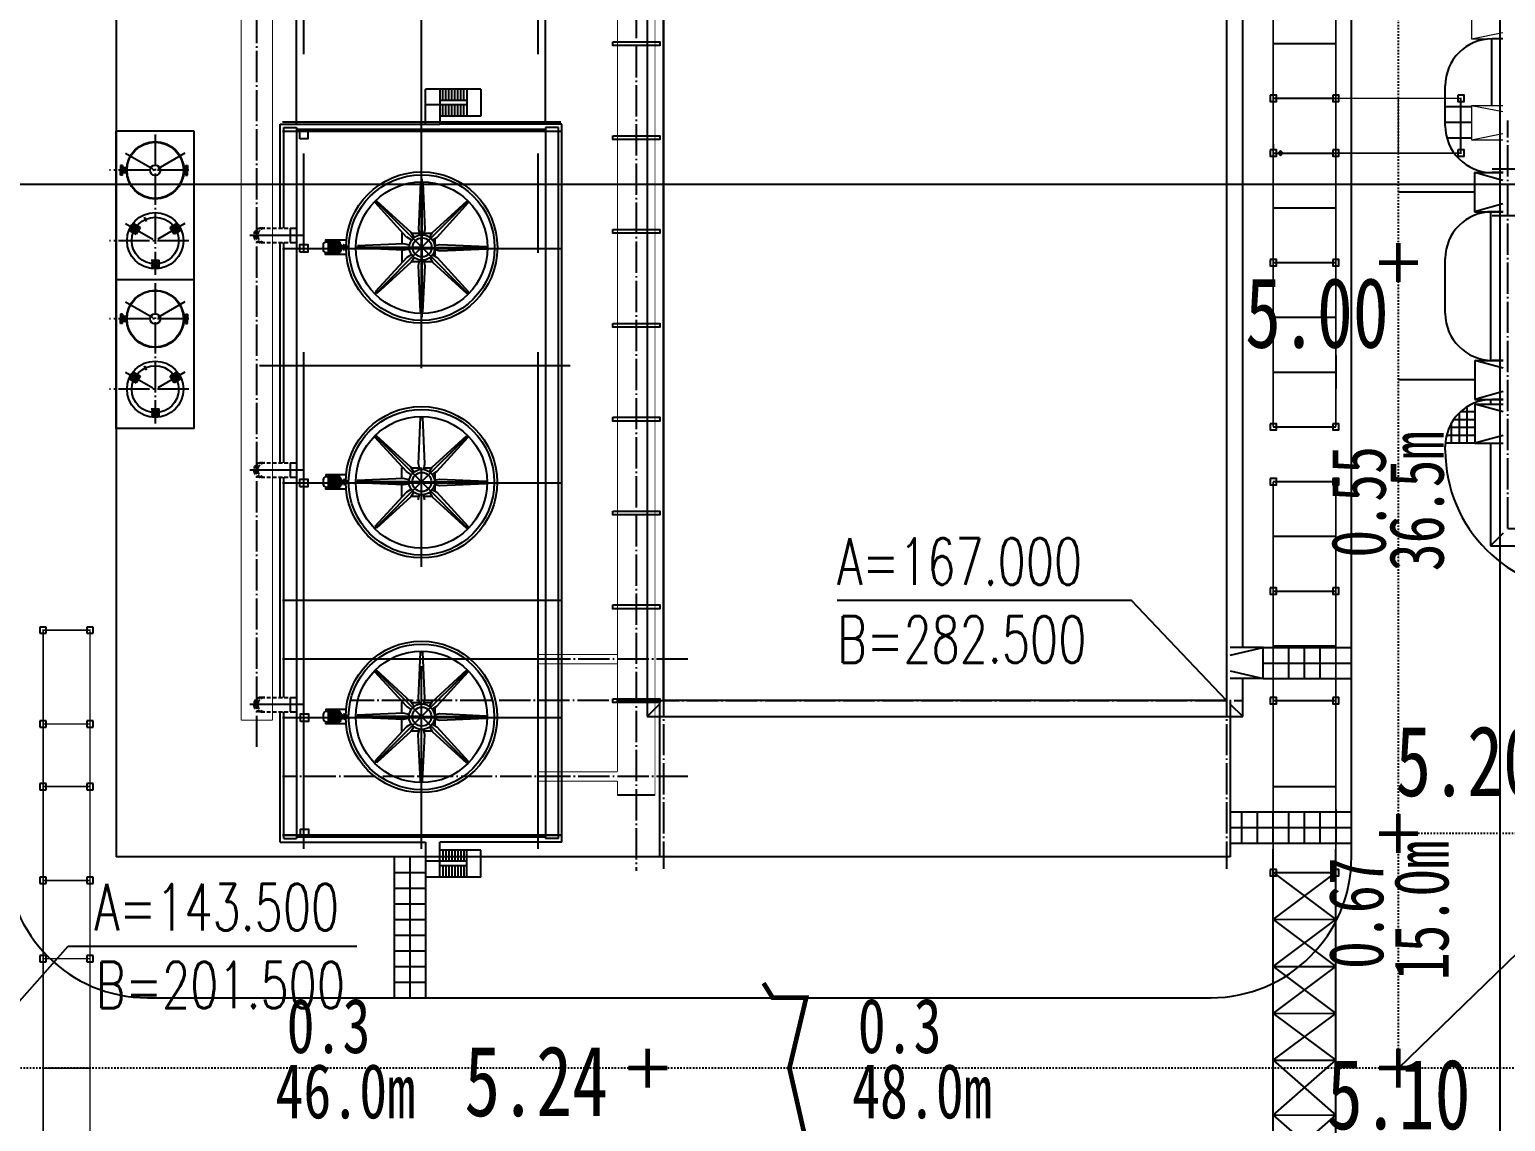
# Model space of a CAD drawing. Header units: metres. Extents: x -170 to 1091, y -90 to 504.
# Drawn here: x 206 to 300.4, y 140.1 to 209.9 of the extents above; entities that cross this region are included whole.
import ezdxf

# ---------------------------------------------------------------- set-up
doc = ezdxf.new("R2010")
doc.units = ezdxf.units.M
for name, pattern in [('ACAD_ISO12W100', [22.4, 12, -3, 0.7, -3, 0.7, -3]), ('CENTER', [50.8, 31.75, -6.35, 6.35, -6.35]), ('CENTER2', [28.575, 19.05, -3.175, 3.175, -3.175]), ('DASHED2', [0.375, 0.25, -0.125]), ('DOTE', [2.42, 2, -0.2, 0.02, -0.2])]:
    doc.linetypes.add(name, pattern=pattern)
for name, color, linetype in [('1', 7, 'CONTINUOUS'), ('12', 3, 'CONTINUOUS'), ('3中心线层', 1, 'CENTER'), ('CENTER', 2, 'CENTER'), ('DIM', 3, 'CONTINUOUS'), ('DIM_COOR', 3, 'CONTINUOUS'), ('DIM_SYMB', 3, 'CONTINUOUS'), ('DOTE', 1, 'DOTE'), ('GROUND', 2, 'CONTINUOUS'), ('GT', 30, 'CONTINUOUS'), ('PUB_TEXT', 7, 'CONTINUOUS'), ('road', 2, 'CONTINUOUS'), ('S_STAIR', 2, 'CONTINUOUS'), ('STAIR', 2, 'CONTINUOUS'), ('TKX', 3, 'CONTINUOUS'), ('定位中心线', 3, 'CENTER2'), ('循环水管', 3, 'CONTINUOUS'), ('方格网', 6, 'CONTINUOUS'), ('管架', 30, 'CONTINUOUS')]:
    doc.layers.add(name, color=color, linetype=linetype)
doc.layers.add('双点划线', color=3, linetype='ACAD_ISO12W100', lineweight=18)
doc.styles.add('_TCH_DIM', font='SIMPLEX', dxfattribs={"bigfont": 'GBCBIG'})

# ---------------------------------------------------------------- blocks, each defined once
blk = doc.blocks.new('_dimx')
blk.add_line((-150, 0), (150, 0))
at = {"const_width": 50}
blk.add_lwpolyline([(-70, -70), (70, 70)], dxfattribs=at)
blk = doc.blocks.new('A$C10801FB6')
blk.add_line((2.846, 23.944), (2.846, 28.194))
at = {"layer": '双点划线'}
for p, q in [((1.546, 30.894), (1.546, 28.194)), ((1.546, 28.194), (3.546, 28.594)), ((1.546, 28.194), (3.546, 28.194))]:
    blk.add_line(p, q, dxfattribs=at)
at = {"layer": '双点划线', "linetype": 'Continuous'}
for p, q in [((1.546, 23.944), (1.546, 21.744)), ((1.546, 23.944), (3.546, 23.944)), ((1.546, 23.944), (3.546, 23.544)), ((1.546, 21.744), (3.546, 22.144)), ((1.546, 21.744), (3.546, 21.744))]:
    blk.add_line(p, q, dxfattribs=at)
blk = doc.blocks.new('A$C468C5169')
for p, q in [((42.116, 5.65), (40.951, 5.65)), ((41.076, 5.35), (40.951, 5.35)), ((42.116, 5.35), (41.976, 5.35)), ((42.116, 5.35), (42.116, 5.65))]:
    blk.add_line(p, q)
at = {"layer": 'DOTE'}
for p, q in [((2.126, 2.1), (2.126, 28.174)), ((1.126, 25.1), (41.626, 25.1)), ((1.126, 22.1), (40.626, 22.1)), ((40.626, 2.1), (40.626, 22.1)), ((2.126, 2.1), (40.626, 2.1))]:
    blk.add_line(p, q, dxfattribs=at)
at = {"layer": 'GROUND'}
for p, q in [((41.726, 24), (40.926, 24.8)), ((41.726, 12.85), (41.726, 24)), ((41.726, 24), (44.205, 24)), ((1.026, 22.35), (1.026, 12.85)), ((1.026, 10.35), (1.026, 10.05)), ((41.726, 5.65), (41.726, 10.35)), ((1.026, 7.55), (1.026, 1)), ((41.726, 1), (41.726, 4.716)), ((1.826, 1.8), (1.026, 1)), ((1.026, 1), (22.126, 1)), ((26.126, 1), (33.126, 1)), ((37.126, 1), (41.726, 1)), ((40.926, 1.8), (41.726, 1))]:
    blk.add_line(p, q, dxfattribs=at)
at = {"layer": 'STAIR'}
for p, q in [((0.001, 24.85), (0.001, 22.35)), ((0.001, 24.85), (1.801, 24.85)), ((1.801, 24.35), (0.001, 24.85)), ((1.801, 22.85), (0.001, 22.35)), ((0.001, 22.35), (1.801, 22.35)), ((0.026, 12.85), (0.026, 10.35)), ((0.026, 12.85), (1.826, 12.85)), ((1.826, 12.35), (0.026, 12.85)), ((42.726, 12.85), (40.926, 12.85)), ((40.926, 12.35), (42.726, 12.85)), ((42.726, 10.35), (42.726, 12.85)), ((1.826, 10.85), (0.026, 10.35)), ((40.926, 10.85), (42.726, 10.35)), ((0.026, 10.35), (1.826, 10.35)), ((0.026, 10.05), (0.026, 7.55)), ((0.026, 10.05), (1.826, 10.05)), ((1.826, 9.55), (0.026, 10.05)), ((42.726, 10.35), (40.926, 10.35)), ((1.826, 8.05), (0.026, 7.55)), ((0.026, 7.55), (1.826, 7.55)), ((41.076, 5.5), (41.076, 4.34)), ((41.976, 5.5), (41.076, 5.5)), ((41.976, 5.3), (41.076, 5.3)), ((41.976, 5.1), (41.076, 5.1)), ((41.976, 4.9), (41.076, 4.9)), ((41.604, 4.645), (41.976, 4.86)), ((41.976, 5.5), (41.976, 4.86)), ((41.699, 4.7), (41.076, 4.7)), ((41.076, 4.34), (41.465, 4.565)), ((41.353, 4.5), (41.076, 4.5)), ((41.465, 4.565), (41.43, 4.696)), ((41.43, 4.696), (41.636, 4.523)), ((41.636, 4.523), (41.604, 4.645)), ((22.126, 0), (22.126, 1.8)), ((22.626, 1.8), (22.126, 0)), ((25.626, 1.8), (26.126, 0)), ((26.126, 0), (26.126, 1.8)), ((33.126, 0), (33.126, 1.8)), ((33.626, 1.8), (33.126, 0)), ((36.626, 1.8), (37.126, 0)), ((37.126, 0), (37.126, 1.8)), ((22.126, 0), (26.126, 0)), ((33.126, 0), (37.126, 0))]:
    blk.add_line(p, q, dxfattribs=at)
blk = doc.blocks.new('A$C749D1FA9')
at = {"layer": '1'}
for p, q in [((-241741.553, 409281.689), (-241741.853, 409281.689)), ((-241741.853, 409281.689), (-241741.853, 409280.489)), ((-241741.553, 409281.539), (-241741.553, 409281.689)), ((-241741.273, 409281.539), (-241740.473, 409280.639)), ((-241782.848, 409272.987), (-241782.848, 409273.287)), ((-241782.848, 409273.287), (-241781.648, 409273.287)), ((-241782.698, 409272.987), (-241782.848, 409272.987)), ((-241782.698, 409273.139), (-241781.798, 409273.139)), ((-241782.698, 409272.689), (-241781.798, 409271.889)), ((-241781.648, 409272.987), (-241781.798, 409272.987)), ((-241781.648, 409273.287), (-241781.648, 409272.987))]:
    blk.add_line(p, q, dxfattribs=at)
at = {"layer": 'DOTE'}
for p, q in [((-241780.423, 409243.239), (-241780.423, 409281.239)), ((-241626.423, 409243.239), (-241626.423, 409281.239)), ((-241781.423, 409280.239), (-241625.423, 409280.239)), ((-241781.423, 409244.239), (-241625.423, 409244.239))]:
    blk.add_line(p, q, dxfattribs=at)
at = {"layer": 'GROUND'}
for p, q in [((-241756.323, 409281.289), (-241781.448, 409281.289)), ((-241781.448, 409281.289), (-241781.448, 409259.139)), ((-241780.648, 409280.489), (-241781.448, 409281.289)), ((-241701.123, 409281.289), (-241753.523, 409281.289)), ((-241629.823, 409281.289), (-241697.723, 409281.289)), ((-241625.398, 409281.289), (-241627.823, 409281.289)), ((-241626.198, 409280.489), (-241625.398, 409281.289)), ((-241625.398, 409243.189), (-241625.398, 409281.289)), ((-241781.448, 409256.339), (-241781.448, 409243.189)), ((-241780.648, 409243.989), (-241781.448, 409243.189)), ((-241781.448, 409243.189), (-241625.398, 409243.189)), ((-241626.198, 409243.989), (-241625.398, 409243.189))]:
    blk.add_line(p, q, dxfattribs=at)
at = {"layer": 'S_STAIR'}
for p, q in [((-241782.698, 409273.089), (-241781.798, 409273.089)), ((-241782.698, 409272.889), (-241781.798, 409272.889)), ((-241782.698, 409272.689), (-241781.798, 409272.689)), ((-241782.473, 409272.489), (-241781.798, 409272.489)), ((-241782.248, 409272.289), (-241781.798, 409272.289)), ((-241782.023, 409272.089), (-241781.798, 409272.089))]:
    blk.add_line(p, q, dxfattribs=at)
at = {"layer": 'STAIR'}
for p, q in [((-241753.523, 409282.589), (-241756.323, 409282.589)), ((-241756.323, 409282.589), (-241756.323, 409280.489)), ((-241755.823, 409280.489), (-241756.323, 409282.589)), ((-241754.023, 409280.489), (-241753.523, 409282.589)), ((-241753.523, 409282.589), (-241753.523, 409280.489)), ((-241697.723, 409282.589), (-241701.123, 409282.589)), ((-241701.123, 409282.589), (-241701.123, 409280.489)), ((-241700.623, 409280.489), (-241701.123, 409282.589)), ((-241698.223, 409280.489), (-241697.723, 409282.589)), ((-241697.723, 409282.589), (-241697.723, 409280.489)), ((-241627.823, 409282.589), (-241629.823, 409282.589)), ((-241629.823, 409282.589), (-241629.823, 409280.489)), ((-241629.323, 409280.489), (-241629.823, 409282.589)), ((-241628.323, 409280.489), (-241627.823, 409282.589)), ((-241627.823, 409282.589), (-241627.823, 409280.489)), ((-241741.673, 409281.539), (-241741.273, 409281.539)), ((-241741.673, 409281.539), (-241741.673, 409280.639)), ((-241741.473, 409281.539), (-241741.473, 409280.639)), ((-241741.273, 409281.539), (-241741.273, 409280.639)), ((-241741.073, 409281.314), (-241741.073, 409280.639)), ((-241740.873, 409281.089), (-241740.873, 409280.639)), ((-241740.673, 409280.864), (-241740.673, 409280.639)), ((-241782.698, 409273.139), (-241782.698, 409272.689)), ((-241781.798, 409273.139), (-241781.798, 409271.889)), ((-241782.748, 409259.139), (-241782.748, 409256.339)), ((-241782.748, 409259.139), (-241780.648, 409259.139)), ((-241780.648, 409258.639), (-241782.748, 409259.139)), ((-241780.648, 409256.839), (-241782.748, 409256.339)), ((-241782.748, 409256.339), (-241780.648, 409256.339))]:
    blk.add_line(p, q, dxfattribs=at)
at = {"layer": 'STAIR', "color": 4}
for p, q in [((-241777.873, 409280.539), (-241777.873, 409281.619)), ((-241777.873, 409281.27), (-241776.973, 409281.27)), ((-241777.873, 409281.07), (-241776.973, 409281.07)), ((-241776.973, 409280.539), (-241776.973, 409281.619)), ((-241771.873, 409280.539), (-241771.873, 409281.619)), ((-241771.873, 409281.27), (-241770.973, 409281.27)), ((-241771.873, 409281.07), (-241770.973, 409281.07)), ((-241770.973, 409280.539), (-241770.973, 409281.619)), ((-241765.873, 409280.539), (-241765.873, 409281.619)), ((-241765.873, 409281.27), (-241764.973, 409281.27)), ((-241765.873, 409281.07), (-241764.973, 409281.07)), ((-241764.973, 409280.539), (-241764.973, 409281.619)), ((-241759.873, 409280.539), (-241759.873, 409281.619)), ((-241759.873, 409281.27), (-241758.973, 409281.27)), ((-241759.873, 409281.07), (-241758.973, 409281.07)), ((-241758.973, 409280.539), (-241758.973, 409281.619)), ((-241777.873, 409280.87), (-241776.973, 409280.87)), ((-241771.873, 409280.87), (-241770.973, 409280.87)), ((-241765.873, 409280.87), (-241764.973, 409280.87)), ((-241759.873, 409280.87), (-241758.973, 409280.87))]:
    blk.add_line(p, q, dxfattribs=at)

msp = doc.modelspace()

# ---------------------------------------------------------------- linework, layer by layer
at = {"linetype": 'Continuous'}
msp.add_line((211.5, 321), (211.5, 157), dxfattribs=at)
for p, q in [((246.5, 167), (246.5, 321)), ((282.5, 321), (282.5, 167)), ((223.043, 203.857), (223.043, 224.279)), ((238.953, 203.857), (238.953, 224.143)), ((221.991, 203.857), (224.255, 203.857)), ((221.991, 197.195), (221.991, 203.857)), ((222.22, 203.629), (223.043, 203.629)), ((222.22, 197.195), (222.22, 203.629)), ((223.043, 203.857), (232.192, 203.857)), ((223.043, 203.629), (223.043, 158.171)), ((223.043, 203.52), (238.957, 203.52)), ((239.91, 203.857), (232.192, 203.857)), ((240.009, 203.857), (237.745, 203.857)), ((238.957, 203.629), (238.957, 158.171)), ((239.78, 203.629), (238.957, 203.629)), ((239.78, 158.171), (239.78, 203.629)), ((240.009, 157.943), (240.009, 203.857)), ((230.854, 197.123), (230.988, 200.097)), ((230.988, 200.097), (231.069, 200.097)), ((231.133, 200.097), (231.052, 200.097)), ((231.267, 197.123), (231.133, 200.097)), ((228.071, 198.83), (228.129, 198.888)), ((230.08, 196.633), (228.071, 198.83)), ((228.174, 198.933), (228.117, 198.876)), ((230.372, 196.925), (228.174, 198.933)), ((231.732, 196.925), (233.929, 198.933)), ((232.024, 196.633), (234.032, 198.83)), ((233.929, 198.933), (233.987, 198.876)), ((234.032, 198.83), (233.975, 198.888)), ((222.631, 197.195), (222.631, 196.281)), ((222.631, 197.195), (223.043, 197.195)), ((230.374, 196.455), (230.081, 196.633)), ((230.551, 196.631), (230.373, 196.925)), ((230.936, 196.79), (230.854, 197.123)), ((231.185, 196.79), (231.267, 197.123)), ((231.554, 196.631), (231.732, 196.925)), ((231.731, 196.455), (232.024, 196.633)), ((221.991, 182.195), (221.991, 196.281)), ((222.22, 182.195), (222.22, 196.281)), ((222.631, 196.281), (223.043, 196.281)), ((224.733, 196.102), (224.733, 195.964)), ((224.733, 195.844), (224.733, 195.964)), ((224.927, 195.639), (225.82, 195.639)), ((225.82, 196.307), (224.939, 196.307)), ((225.053, 196.307), (225.019, 196.307)), ((225.053, 196.307), (225.053, 195.639)), ((225.82, 196.307), (225.053, 196.307)), ((225.82, 196.213), (225.82, 196.307)), ((225.82, 195.964), (225.82, 196.213)), ((225.865, 196.189), (225.82, 196.189)), ((225.82, 195.964), (225.82, 195.739)), ((225.865, 195.739), (225.82, 195.739)), ((225.82, 195.739), (225.82, 195.639)), ((225.865, 195.964), (225.865, 196.189)), ((225.914, 196.136), (225.865, 196.136)), ((225.865, 195.964), (225.865, 195.739)), ((225.865, 195.964), (225.865, 195.964)), ((225.914, 195.793), (225.865, 195.793)), ((225.914, 195.793), (225.914, 196.136)), ((226.023, 196.033), (225.914, 196.033)), ((226.023, 195.896), (225.914, 195.896)), ((226.023, 196.114), (226.023, 195.84)), ((226.078, 196.114), (226.078, 195.84)), ((226.106, 196.114), (226.106, 195.84)), ((226.133, 196.114), (226.133, 195.84)), ((226.188, 196.114), (226.188, 195.84)), ((226.388, 196.033), (226.188, 196.033)), ((226.388, 195.896), (226.188, 195.896)), ((229.902, 196.197), (226.927, 196.063)), ((229.902, 195.784), (226.927, 195.917)), ((230.234, 196.115), (229.902, 196.197)), ((230.234, 195.865), (229.902, 195.784)), ((230.374, 195.5), (230.081, 195.322)), ((231.73, 195.5), (232.023, 195.322)), ((231.869, 196.081), (232.202, 196.162)), ((231.869, 195.831), (232.202, 195.749)), ((232.202, 196.162), (235.176, 196.029)), ((232.202, 195.749), (235.176, 195.883)), ((235.176, 196.063), (235.176, 195.982)), ((235.176, 196.029), (235.176, 195.947)), ((235.176, 195.917), (235.176, 195.999)), ((235.176, 195.883), (235.176, 195.964)), ((230.081, 195.322), (228.072, 193.125)), ((230.373, 195.03), (228.175, 193.022)), ((230.551, 195.323), (230.373, 195.03)), ((230.901, 195.156), (230.82, 194.823)), ((230.82, 194.823), (230.953, 191.849)), ((231.233, 194.823), (231.099, 191.849)), ((231.151, 195.156), (231.233, 194.823)), ((231.553, 195.323), (231.731, 195.03)), ((231.731, 195.03), (233.928, 193.022)), ((232.023, 195.322), (234.031, 193.125)), ((228.072, 193.125), (228.13, 193.067)), ((228.175, 193.022), (228.118, 193.079)), ((233.928, 193.022), (233.986, 193.079)), ((234.031, 193.125), (233.974, 193.067)), ((230.953, 191.849), (231.035, 191.849)), ((231.099, 191.849), (231.017, 191.849)), ((223.043, 189.206), (223.043, 158.4)), ((230.837, 182.123), (230.97, 185.097)), ((230.97, 185.097), (231.052, 185.097)), ((231.116, 185.097), (231.035, 185.097)), ((231.25, 182.123), (231.116, 185.097)), ((228.054, 183.83), (228.112, 183.888)), ((230.063, 181.633), (228.054, 183.83)), ((228.157, 183.933), (228.099, 183.876)), ((230.355, 181.925), (228.157, 183.933)), ((231.715, 181.925), (233.912, 183.933)), ((232.007, 181.633), (234.015, 183.83)), ((233.912, 183.933), (233.97, 183.876)), ((234.015, 183.83), (233.958, 183.888)), ((222.631, 182.195), (222.631, 181.281)), ((222.631, 182.195), (223.043, 182.195)), ((221.991, 167.195), (221.991, 181.281)), ((222.22, 167.195), (222.22, 181.281)), ((222.631, 181.281), (223.043, 181.281)), ((225.837, 181.307), (224.956, 181.307)), ((225.07, 181.307), (225.036, 181.307)), ((225.07, 181.307), (225.07, 180.639)), ((225.837, 181.307), (225.07, 181.307)), ((225.837, 181.213), (225.837, 181.307)), ((230.357, 181.455), (230.064, 181.633)), ((230.533, 181.631), (230.356, 181.925)), ((230.918, 181.79), (230.837, 182.123)), ((231.168, 181.79), (231.25, 182.123)), ((231.537, 181.631), (231.715, 181.925)), ((231.714, 181.455), (232.007, 181.633)), ((224.75, 181.102), (224.75, 180.964)), ((224.75, 180.844), (224.75, 180.964)), ((224.944, 180.639), (225.837, 180.639)), ((225.837, 180.964), (225.837, 181.213)), ((225.883, 181.189), (225.837, 181.189)), ((225.837, 180.964), (225.837, 180.739)), ((225.883, 180.739), (225.837, 180.739)), ((225.837, 180.739), (225.837, 180.639)), ((225.883, 180.964), (225.883, 181.189)), ((225.931, 181.136), (225.883, 181.136)), ((225.883, 180.964), (225.883, 180.964)), ((225.883, 180.964), (225.883, 180.739)), ((225.931, 180.793), (225.883, 180.793)), ((225.931, 180.793), (225.931, 181.136)), ((226.041, 181.033), (225.931, 181.033)), ((226.041, 180.896), (225.931, 180.896)), ((226.041, 181.114), (226.041, 180.84)), ((226.095, 181.114), (226.095, 180.84)), ((226.123, 181.114), (226.123, 180.84)), ((226.15, 181.114), (226.15, 180.84)), ((226.205, 181.114), (226.205, 180.84)), ((226.405, 181.033), (226.205, 181.033)), ((226.405, 180.896), (226.205, 180.896)), ((229.884, 181.197), (226.91, 181.063)), ((229.884, 180.784), (226.91, 180.917)), ((230.064, 180.322), (228.055, 178.125)), ((230.217, 181.115), (229.884, 181.197)), ((230.217, 180.865), (229.884, 180.784)), ((230.357, 180.5), (230.064, 180.322)), ((230.533, 180.323), (230.356, 180.03)), ((231.536, 180.323), (231.714, 180.03)), ((231.712, 180.5), (232.006, 180.322)), ((231.852, 181.081), (232.185, 181.162)), ((231.852, 180.831), (232.185, 180.749)), ((232.006, 180.322), (234.014, 178.125)), ((232.185, 181.162), (235.159, 181.029)), ((232.185, 180.749), (235.159, 180.883)), ((235.159, 181.063), (235.159, 180.982)), ((235.159, 181.029), (235.159, 180.947)), ((235.159, 180.917), (235.159, 180.999)), ((235.159, 180.883), (235.159, 180.964)), ((230.356, 180.03), (228.158, 178.022)), ((230.884, 180.156), (230.802, 179.823)), ((231.134, 180.156), (231.215, 179.823)), ((231.714, 180.03), (233.911, 178.022)), ((228.055, 178.125), (228.113, 178.067)), ((228.158, 178.022), (228.101, 178.079)), ((233.911, 178.022), (233.969, 178.079)), ((234.014, 178.125), (233.957, 178.067)), ((230.837, 167.123), (230.97, 170.097)), ((230.97, 170.097), (231.052, 170.097)), ((231.116, 170.097), (231.035, 170.097)), ((231.25, 167.123), (231.116, 170.097)), ((228.054, 168.83), (228.112, 168.888)), ((230.063, 166.633), (228.054, 168.83)), ((228.157, 168.933), (228.099, 168.876)), ((230.355, 166.925), (228.157, 168.933)), ((231.715, 166.925), (233.912, 168.933)), ((232.007, 166.633), (234.015, 168.83)), ((233.912, 168.933), (233.97, 168.876)), ((234.015, 168.83), (233.958, 168.888)), ((222.631, 167.195), (222.631, 166.281)), ((222.631, 167.195), (223.043, 167.195)), ((230.918, 166.79), (230.837, 167.123)), ((231.168, 166.79), (231.25, 167.123)), ((221.991, 157.943), (221.991, 166.281)), ((222.22, 158.171), (222.22, 166.281)), ((222.631, 166.281), (223.043, 166.281)), ((225.837, 166.307), (224.956, 166.307)), ((225.07, 166.307), (225.036, 166.307)), ((225.07, 166.307), (225.07, 165.639)), ((225.837, 166.307), (225.07, 166.307)), ((225.837, 166.213), (225.837, 166.307)), ((225.837, 165.964), (225.837, 166.213)), ((225.883, 166.189), (225.837, 166.189)), ((225.883, 165.964), (225.883, 166.189)), ((225.931, 166.136), (225.883, 166.136)), ((225.931, 165.793), (225.931, 166.136)), ((229.884, 166.197), (226.91, 166.063)), ((230.217, 166.115), (229.884, 166.197)), ((230.357, 166.455), (230.064, 166.633)), ((230.533, 166.631), (230.356, 166.925)), ((231.537, 166.631), (231.715, 166.925)), ((231.714, 166.455), (232.007, 166.633)), ((231.852, 166.081), (232.185, 166.162)), ((232.185, 166.162), (235.159, 166.029)), ((246.26, 157), (246.26, 166.99)), ((282.5, 167), (246.5, 167)), ((282.74, 166.99), (282.74, 157)), ((224.75, 166.102), (224.75, 165.964)), ((224.75, 165.844), (224.75, 165.964)), ((224.944, 165.639), (225.837, 165.639)), ((225.837, 165.964), (225.837, 165.739)), ((225.883, 165.739), (225.837, 165.739)), ((225.837, 165.739), (225.837, 165.639)), ((225.883, 165.964), (225.883, 165.964)), ((225.883, 165.964), (225.883, 165.739)), ((225.931, 165.793), (225.883, 165.793)), ((226.041, 166.033), (225.931, 166.033)), ((226.041, 165.896), (225.931, 165.896)), ((226.041, 166.114), (226.041, 165.84)), ((226.095, 166.114), (226.095, 165.84)), ((226.123, 166.114), (226.123, 165.84)), ((226.15, 166.114), (226.15, 165.84)), ((226.205, 166.114), (226.205, 165.84)), ((226.405, 166.033), (226.205, 166.033)), ((226.405, 165.896), (226.205, 165.896)), ((229.884, 165.784), (226.91, 165.917)), ((230.064, 165.322), (228.055, 163.125)), ((230.217, 165.865), (229.884, 165.784)), ((230.357, 165.5), (230.064, 165.322)), ((230.533, 165.323), (230.356, 165.03)), ((231.536, 165.323), (231.714, 165.03)), ((231.712, 165.5), (232.006, 165.322)), ((231.852, 165.831), (232.185, 165.749)), ((232.006, 165.322), (234.014, 163.125)), ((232.185, 165.749), (235.159, 165.883)), ((235.159, 166.063), (235.159, 165.982)), ((235.159, 166.029), (235.159, 165.947)), ((235.159, 165.917), (235.159, 165.999)), ((235.159, 165.883), (235.159, 165.964)), ((230.356, 165.03), (228.158, 163.022)), ((230.884, 165.156), (230.802, 164.823)), ((230.802, 164.823), (230.936, 161.849)), ((231.215, 164.823), (231.082, 161.849)), ((231.134, 165.156), (231.215, 164.823)), ((231.714, 165.03), (233.911, 163.022)), ((228.055, 163.125), (228.113, 163.067)), ((228.158, 163.022), (228.101, 163.079)), ((233.911, 163.022), (233.969, 163.079)), ((234.014, 163.125), (233.957, 163.067)), ((230.936, 161.849), (231.017, 161.849)), ((231.082, 161.849), (231, 161.849)), ((221.991, 157.943), (224.255, 157.943)), ((222.22, 158.171), (223.043, 158.171)), ((223.043, 158.28), (238.957, 158.28)), ((223.043, 158.28), (238.957, 158.28)), ((223.043, 157.943), (231.286, 157.943)), ((239.91, 157.943), (232.192, 157.943)), ((240.009, 157.943), (237.745, 157.943)), ((239.78, 158.171), (238.957, 158.171)), ((282.74, 157), (211.5, 157)), ((282.74, 157), (246.26, 157))]:
    msp.add_line(p, q)
at = {"color": 2, "ltscale": 50}
msp.add_line((285.52, 202.237), (285.52, 202.562), dxfattribs=at)
at = {"color": 2, "lineweight": 53, "ltscale": 8}
for p, q in [((285.864, 201.894), (286.076, 202.106)), ((286.076, 201.894), (285.864, 202.106))]:
    msp.add_line(p, q, dxfattribs=at)
at = {"linetype": 'DASHED2'}
for p, q in [((220.756, 197.195), (222.631, 197.195)), ((220.756, 196.281), (222.631, 196.281)), ((220.756, 182.195), (222.631, 182.195)), ((220.756, 181.281), (222.631, 181.281)), ((220.756, 167.195), (222.631, 167.195)), ((220.756, 166.281), (222.631, 166.281))]:
    msp.add_line(p, q, dxfattribs=at)
at = {"ltscale": 50, "const_width": 0.1}
for points in [[(289.5, 184.5), (289.5, 216), (285.5, 216), (285.5, 184.5)], [(285.5, 209), (289.5, 209)], [(285.5, 205.5), (289.5, 205.5)], [(289.5, 202), (297.5, 202), (297.5, 205.5), (289.5, 205.5)], [(293.5, 205.5), (293.5, 202)], [(285.5, 202), (289.5, 202)], [(285.5, 198.5), (289.5, 198.5)], [(285.5, 195), (289.5, 195)], [(285.5, 191.5), (289.5, 191.5)], [(285.5, 188), (289.5, 188)], [(285.5, 184.5), (289.5, 184.5)], [(285.5, 181), (285.5, 156.905)], [(285.5, 181), (289.5, 181)], [(289.5, 156.905), (289.5, 181)], [(285.5, 177.5), (289.5, 177.5)], [(285.5, 174), (289.5, 174)], [(285.5, 170.5), (289.5, 170.5)], [(285.5, 167), (289.5, 167)], [(206.83, 165.5), (209.83, 165.5)], [(206.83, 161.5), (209.83, 161.5)], [(285.5, 161.5), (289.5, 161.5)], [(285.5, 157.502), (285.5, 137)], [(289.5, 137), (289.5, 157.502)], [(285.5, 156), (289.5, 156)], [(206.83, 155.5), (209.83, 155.5)], [(285.5, 153), (289.5, 153)], [(206.83, 150.5), (209.83, 150.5)], [(285.5, 150), (289.5, 150)], [(285.5, 147), (289.5, 147)], [(206.83, 143.5), (209.83, 143.5)], [(285.5, 144), (289.5, 144)], [(285.5, 140.5), (289.5, 140.5)]]:
    msp.add_lwpolyline(points, dxfattribs=at)
at = {"flags": 128}
for points in [[(223.25, 202.9), (223.25, 203.4), (223.75, 203.4), (223.75, 202.9)], [(223.25, 195.657), (223.25, 196.157), (223.75, 196.157), (223.75, 195.657)], [(223.25, 180.657), (223.25, 181.157), (223.75, 181.157), (223.75, 180.657)], [(223.293, 165.657), (223.293, 166.157), (223.793, 166.157), (223.793, 165.657)], [(223.293, 158.28), (223.293, 158.78), (223.793, 158.78), (223.793, 158.28)]]:
    msp.add_lwpolyline(points, close=True, dxfattribs=at)
for points in [[(226.227, 196.422), (224.889, 196.422), (224.889, 196.307)], [(226.225, 195.507), (224.889, 195.507), (224.889, 195.621)], [(226.244, 181.422), (224.906, 181.422), (224.906, 181.307)], [(226.242, 180.507), (224.906, 180.507), (224.906, 180.621)], [(226.244, 166.422), (224.906, 166.422), (224.906, 166.307)], [(226.242, 165.507), (224.906, 165.507), (224.906, 165.621)]]:
    msp.add_lwpolyline(points, dxfattribs=at)
for points in [[(229.788, 196.192), (229.788, 196.879), (229.855, 196.879)], [(230.401, 196.879), (230.914, 196.879)], [(231.207, 196.879), (231.704, 196.879)], [(231.892, 196.553), (231.892, 196.086)], [(229.832, 195.05), (229.788, 195.05), (229.788, 195.789)], [(231.892, 195.825), (231.892, 195.401)], [(230.875, 195.05), (230.385, 195.05)], [(231.719, 195.05), (231.177, 195.05)], [(229.771, 181.192), (229.771, 181.879), (229.837, 181.879)], [(230.383, 181.879), (230.897, 181.879)], [(231.19, 181.879), (231.687, 181.879)], [(231.875, 181.553), (231.875, 181.086)], [(229.815, 180.05), (229.771, 180.05), (229.771, 180.789)], [(231.875, 180.825), (231.875, 180.401)], [(230.858, 180.05), (230.368, 180.05)], [(231.702, 180.05), (231.16, 180.05)], [(229.771, 166.192), (229.771, 166.879), (229.837, 166.879)], [(230.383, 166.879), (230.897, 166.879)], [(231.19, 166.879), (231.687, 166.879)], [(231.875, 166.553), (231.875, 166.086)], [(229.815, 165.05), (229.771, 165.05), (229.771, 165.789)], [(231.875, 165.825), (231.875, 165.401)], [(230.858, 165.05), (230.368, 165.05)], [(231.702, 165.05), (231.16, 165.05)]]:
    msp.add_lwpolyline(points)
at = {"linetype": 'Continuous', "const_width": 0.3, "flags": 128}
for points in [[(293.5, 196.246), (293.5, 193.754)], [(292.254, 195), (294.746, 195)], [(293.5, 159.746), (293.5, 157.254)], [(292.254, 158.5), (294.746, 158.5)], [(252.903, 148.937), (253.487, 148), (255.63, 148), (254.558, 143.5), (255.581, 139), (253.585, 139), (252.952, 137.956)], [(245.5, 144.746), (245.5, 142.254)], [(293.5, 144.746), (293.5, 142.254)], [(244.254, 143.5), (246.746, 143.5)], [(292.254, 143.5), (294.746, 143.5)]]:
    msp.add_lwpolyline(points, dxfattribs=at)
at = {"ltscale": 50, "const_width": 0.1, "elevation": 0}
msp.add_lwpolyline([(206.83, 131), (206.83, 171.5), (209.83, 171.5), (209.83, 131)], dxfattribs=at)
for centre, radius in [((231.043, 195.956), 4.839), ((231.043, 195.956), 4.656), ((231.043, 195.956), 4.205), ((231.026, 180.956), 4.839), ((231.026, 180.956), 4.656), ((231.026, 180.956), 4.205), ((231.026, 165.956), 4.839), ((231.026, 165.956), 4.656), ((231.026, 165.956), 4.205)]:
    msp.add_circle(centre, radius)
at = {"linetype": 'Continuous'}
for centre, radius in [((231.069, 195.964), 0.818), ((231.069, 195.973), 0.61), ((231.052, 180.964), 0.818), ((231.052, 180.973), 0.61), ((231.052, 165.964), 0.818), ((231.052, 165.973), 0.61)]:
    msp.add_circle(centre, radius, dxfattribs=at)
at = {"linetype": 'DASHED2'}
for centre in [(220.756, 196.738), (220.875, 196.738), (221.012, 196.738), (220.756, 181.738), (220.875, 181.738), (221.012, 181.738), (220.756, 166.738), (220.875, 166.738), (221.012, 166.738)]:
    msp.add_arc(centre, 0.457, 90, 270, dxfattribs=at)
for centre, radius, start, end in [((224.939, 196.102), 0.206, 90, 180), ((224.939, 195.844), 0.206, 180, 266.69915), ((226.051, 196.093), 0.0346, 37.44937, 142.55063), ((226.051, 195.861), 0.0346, 217.44937, 322.55063), ((226.161, 196.093), 0.0346, 37.44937, 142.55063), ((226.161, 195.861), 0.0346, 217.44937, 322.55063), ((224.956, 181.102), 0.206, 90, 180), ((224.956, 180.844), 0.206, 180, 266.69915), ((226.068, 181.093), 0.0346, 37.44937, 142.55063), ((226.068, 180.861), 0.0346, 217.44937, 322.55063), ((226.178, 181.093), 0.0346, 37.44937, 142.55063), ((226.178, 180.861), 0.0346, 217.44937, 322.55063), ((224.956, 166.102), 0.206, 90, 180), ((226.068, 166.093), 0.0346, 37.44937, 142.55063), ((226.178, 166.093), 0.0346, 37.44937, 142.55063), ((224.956, 165.844), 0.206, 180, 266.69915), ((226.068, 165.861), 0.0346, 217.44937, 322.55063), ((226.178, 165.861), 0.0346, 217.44937, 322.55063)]:
    msp.add_arc(centre, radius, start, end)
at = {"layer": '12'}
for p, q in [((211.5, 193.9), (211.5, 203.4)), ((216.5, 203.4), (211.5, 203.4)), ((216.5, 193.9), (216.5, 203.4)), ((211.777, 201.205), (211.777, 200.9)), ((211.838, 201.205), (211.777, 201.205)), ((211.9, 201.205), (211.838, 201.205)), ((211.838, 201.205), (211.838, 200.9)), ((211.9, 201.205), (211.9, 200.9)), ((212.203, 201.062), (211.9, 201.062)), ((215.793, 201.062), (215.945, 201.062)), ((215.945, 201.205), (215.945, 200.9)), ((215.945, 201.205), (216.006, 201.205)), ((216.006, 201.205), (216.006, 200.9)), ((216.006, 201.205), (216.068, 201.205)), ((216.068, 201.205), (216.068, 200.9)), ((211.777, 200.595), (211.777, 200.9)), ((211.838, 200.595), (211.777, 200.595)), ((211.838, 200.595), (211.838, 200.9)), ((211.9, 200.595), (211.838, 200.595)), ((212.203, 201.029), (211.9, 201.029)), ((211.9, 200.595), (211.9, 200.9)), ((212.203, 200.771), (211.9, 200.771)), ((212.203, 200.738), (211.9, 200.738)), ((215.793, 200.738), (215.945, 200.738)), ((215.795, 201.029), (215.945, 201.029)), ((215.795, 200.771), (215.945, 200.771)), ((215.945, 200.595), (215.945, 200.9)), ((215.945, 200.595), (216.068, 200.595)), ((216.006, 200.595), (216.006, 200.9)), ((216.068, 200.595), (216.068, 200.9)), ((212.609, 197.492), (212.359, 197.058)), ((212.957, 197.291), (212.409, 197.144)), ((212.871, 197.34), (212.458, 197.23)), ((212.785, 197.39), (212.508, 197.315)), ((212.7, 197.439), (212.557, 197.401)), ((212.609, 197.492), (213.042, 197.242)), ((215.391, 197.492), (214.958, 197.242)), ((215.01, 197.151), (215.048, 197.294)), ((215.059, 197.065), (215.134, 197.343)), ((215.109, 196.98), (215.219, 197.393)), ((215.158, 196.894), (215.305, 197.442)), ((215.208, 196.808), (215.391, 197.492)), ((215.293, 196.858), (215.44, 197.406)), ((215.379, 196.907), (215.489, 197.32)), ((215.641, 197.058), (215.391, 197.492)), ((213.042, 197.242), (212.359, 197.058)), ((212.359, 197.058), (212.792, 196.808)), ((212.993, 197.156), (212.445, 197.009)), ((212.944, 197.07), (212.531, 196.96)), ((212.894, 196.985), (212.616, 196.91)), ((212.845, 196.899), (212.702, 196.861)), ((213.042, 197.242), (212.792, 196.808)), ((215.208, 196.808), (214.958, 197.242)), ((215.641, 197.058), (215.208, 196.808)), ((215.465, 196.957), (215.539, 197.235)), ((215.55, 197.006), (215.588, 197.149)), ((213.75, 195.15), (214.25, 195.15)), ((213.75, 195.15), (214.25, 194.65)), ((213.75, 195.051), (214.151, 194.65)), ((213.75, 194.952), (214.052, 194.65)), ((213.75, 194.853), (213.953, 194.65)), ((213.75, 194.754), (213.854, 194.65)), ((213.75, 194.65), (214.25, 194.65)), ((213.849, 195.15), (214.25, 194.749)), ((213.948, 195.15), (214.25, 194.848)), ((214.047, 195.15), (214.25, 194.947)), ((214.146, 195.15), (214.25, 195.046)), ((214.25, 194.65), (214.25, 195.15)), ((211.5, 184.4), (211.5, 193.9)), ((216.5, 193.9), (211.5, 193.9)), ((216.5, 193.9), (211.5, 193.9)), ((216.5, 184.4), (216.5, 193.9)), ((211.777, 191.705), (211.777, 191.4)), ((211.838, 191.705), (211.777, 191.705)), ((211.9, 191.705), (211.838, 191.705)), ((211.838, 191.705), (211.838, 191.4)), ((211.9, 191.705), (211.9, 191.4)), ((215.945, 191.705), (215.945, 191.4)), ((215.945, 191.705), (216.006, 191.705)), ((216.006, 191.705), (216.006, 191.4)), ((216.006, 191.705), (216.068, 191.705)), ((216.068, 191.705), (216.068, 191.4)), ((211.777, 191.095), (211.777, 191.4)), ((211.838, 191.095), (211.777, 191.095)), ((211.838, 191.095), (211.838, 191.4)), ((211.9, 191.095), (211.838, 191.095)), ((212.203, 191.562), (211.9, 191.562)), ((212.203, 191.529), (211.9, 191.529)), ((211.9, 191.095), (211.9, 191.4)), ((212.203, 191.271), (211.9, 191.271)), ((212.203, 191.238), (211.9, 191.238)), ((215.793, 191.562), (215.945, 191.562)), ((215.793, 191.238), (215.945, 191.238)), ((215.795, 191.529), (215.945, 191.529)), ((215.795, 191.271), (215.945, 191.271)), ((215.945, 191.095), (215.945, 191.4)), ((215.945, 191.095), (216.068, 191.095)), ((216.006, 191.095), (216.006, 191.4)), ((216.068, 191.095), (216.068, 191.4)), ((212.609, 187.992), (212.359, 187.558)), ((212.871, 187.84), (212.458, 187.73)), ((212.785, 187.89), (212.508, 187.815)), ((212.7, 187.939), (212.557, 187.901)), ((212.609, 187.992), (213.042, 187.742)), ((215.391, 187.992), (214.958, 187.742)), ((215.059, 187.565), (215.134, 187.843)), ((215.109, 187.48), (215.219, 187.893)), ((215.158, 187.394), (215.305, 187.942)), ((215.208, 187.308), (215.391, 187.992)), ((215.293, 187.358), (215.44, 187.906)), ((215.641, 187.558), (215.391, 187.992)), ((213.042, 187.742), (212.359, 187.558)), ((212.359, 187.558), (212.792, 187.308)), ((212.957, 187.791), (212.409, 187.644)), ((212.993, 187.656), (212.445, 187.509)), ((212.944, 187.57), (212.531, 187.46)), ((212.894, 187.485), (212.616, 187.41)), ((212.845, 187.399), (212.702, 187.361)), ((213.042, 187.742), (212.792, 187.308)), ((215.208, 187.308), (214.958, 187.742)), ((215.01, 187.651), (215.048, 187.794)), ((215.641, 187.558), (215.208, 187.308)), ((215.379, 187.407), (215.489, 187.82)), ((215.465, 187.457), (215.539, 187.735)), ((215.55, 187.506), (215.588, 187.649)), ((213.75, 185.65), (214.25, 185.65)), ((213.75, 185.65), (214.25, 185.15)), ((213.75, 185.551), (214.151, 185.15)), ((213.75, 185.452), (214.052, 185.15)), ((213.75, 185.353), (213.953, 185.15)), ((213.75, 185.254), (213.854, 185.15)), ((213.75, 185.15), (214.25, 185.15)), ((213.849, 185.65), (214.25, 185.249)), ((213.948, 185.65), (214.25, 185.348)), ((214.047, 185.65), (214.25, 185.447)), ((214.146, 185.65), (214.25, 185.546)), ((214.25, 185.15), (214.25, 185.65)), ((216.5, 184.4), (211.5, 184.4))]:
    msp.add_line(p, q, dxfattribs=at)
for centre, radius in [((214, 200.9), 1.836), ((214, 200.9), 1.8), ((214, 200.9), 0.331), ((214, 196.4), 1.8), ((214, 196.4), 1.5), ((214, 191.4), 1.836), ((214, 191.4), 1.8), ((214, 191.4), 0.331), ((214, 186.9), 1.8), ((214, 186.9), 1.5)]:
    msp.add_circle(centre, radius, dxfattribs=at)
at = {"layer": '3中心线层', "ltscale": 8}
for p, q in [((289.5, 189.05), (289.5, 186.95)), ((289.5, 160.05), (289.5, 157.95))]:
    msp.add_line(p, q, dxfattribs=at)
at = {"layer": 'CENTER'}
for p, q in [((223.5, 157.523), (223.5, 270.793)), ((231, 270.793), (231, 157.523)), ((238.5, 157.523), (238.5, 270.793)), ((222.148, 204), (239.939, 204)), ((222.148, 203.4), (239.939, 203.4)), ((231.052, 200.35), (231.052, 191.531)), ((231.052, 191.49), (231.052, 200.31)), ((231.051, 195.977), (228.084, 198.945)), ((231.052, 195.977), (234.02, 198.945)), ((222.148, 195.9), (239.939, 195.9)), ((222.156, 195.9), (239.947, 195.9)), ((231.052, 195.973), (226.855, 195.973)), ((231.052, 195.977), (228.085, 193.01)), ((231.051, 195.977), (234.019, 193.01)), ((231.052, 195.973), (235.248, 195.973)), ((240.533, 188.4), (220.678, 188.4)), ((231.034, 180.977), (228.067, 183.945)), ((231.035, 180.977), (234.003, 183.945)), ((239.939, 180.9), (222.148, 180.9)), ((231.035, 180.973), (226.838, 180.973)), ((231.035, 180.977), (228.068, 178.01)), ((231.034, 180.977), (234.001, 178.01)), ((231.035, 180.973), (235.231, 180.973)), ((239.939, 173.4), (222.148, 173.4)), ((239.939, 169.65), (222.148, 169.65)), ((231.034, 165.977), (228.067, 168.945)), ((231.035, 165.977), (234.003, 168.945)), ((239.939, 165.9), (222.148, 165.9)), ((231.035, 165.973), (226.838, 165.973)), ((231.035, 165.977), (228.068, 163.01)), ((231.034, 165.977), (234.001, 163.01)), ((231.035, 165.973), (235.231, 165.973)), ((239.939, 158.4), (222.148, 158.4)), ((222.148, 158.4), (239.939, 158.4))]:
    msp.add_line(p, q, dxfattribs=at)
at = {"layer": 'CENTER', "ltscale": 0.5}
for p, q in [((223.5, 196.738), (220.043, 196.738)), ((223.5, 181.738), (220.043, 181.738)), ((223.5, 166.738), (220.043, 166.738))]:
    msp.add_line(p, q, dxfattribs=at)
at = {"layer": 'Defpoints', "color": 0, "linetype": 'ByBlock'}
for p in [(213.386, 197.768), (213.386, 188.268)]:
    msp.add_point(p, dxfattribs=at)
at = {"layer": 'DIM'}
for p, q in [((225.767, 196.21), (225.098, 196.21)), ((225.767, 196.128), (225.098, 196.128)), ((225.767, 196.025), (225.098, 196.025)), ((225.767, 195.922), (225.098, 195.922)), ((225.767, 195.819), (225.098, 195.819)), ((225.767, 195.716), (225.098, 195.716)), ((225.785, 181.21), (225.115, 181.21)), ((225.785, 181.128), (225.115, 181.128)), ((225.785, 181.025), (225.115, 181.025)), ((225.785, 180.922), (225.115, 180.922)), ((225.785, 180.819), (225.115, 180.819)), ((225.785, 180.716), (225.115, 180.716)), ((225.785, 166.21), (225.115, 166.21)), ((225.785, 166.128), (225.115, 166.128)), ((225.785, 166.025), (225.115, 166.025)), ((225.785, 165.922), (225.115, 165.922)), ((225.785, 165.819), (225.115, 165.819)), ((225.785, 165.716), (225.115, 165.716))]:
    msp.add_line(p, q, dxfattribs=at)
at = {"layer": 'DIM', "ltscale": 0.6}
for points in [[(233.873, 205.724, 0, 0.0673, 0), (233.57, 205.724, 0, 0, 0), (232.239, 205.724, 0, 0, 0)], [(232.243, 204.725, 0, 0.0673, 0), (232.545, 204.725, 0, 0, 0), (233.876, 204.725, 0, 0, 0)], [(232.243, 157.075, 0, 0.0673, 0), (232.545, 157.075, 0, 0, 0), (233.876, 157.075, 0, 0, 0)], [(233.873, 156.076, 0, 0.0673, 0), (233.57, 156.076, 0, 0, 0), (232.239, 156.076, 0, 0, 0)]]:
    msp.add_lwpolyline(points, format="xyseb", dxfattribs=at)
at = {"layer": 'DIM_COOR', "color": 4, "linetype": 'Continuous'}
for p, q in [((276.425, 173.395), (257.615, 173.395)), ((282.5, 167), (276.425, 173.395))]:
    msp.add_line(p, q, dxfattribs=at)
at = {"layer": 'DIM_COOR', "color": 3, "linetype": 'Continuous'}
for p, q in [((201.5, 143.5), (208.423, 151.3)), ((208.423, 151.3), (226.903, 151.3)), ((293.5, 143.5), (301.133, 150.89))]:
    msp.add_line(p, q, dxfattribs=at)
at = {"layer": 'DIM_SYMB', "linetype": 'Continuous'}
for points in [[(208.623, 201.237, 0, 0, 0), (207.004, 197.567, 0.4, 0, 0), (206.399, 196.195, 0, 0, 0)], [(293.5, 172.845, 0, 0, 0), (293.5, 183.912, 0.8, 0, 0), (293.5, 186.912, 0, 0, 0)], [(208.623, 174.446, 0, 0, 0), (207.004, 178.116, 0.4, 0, 0), (206.399, 179.489, 0, 0, 0)], [(311.568, 158.5, 0, 0, 0), (302.962, 158.5, 0.8, 0, 0), (299.962, 158.5, 0, 0, 0)], [(293.5, 156.944, 0, 0, 0), (293.5, 148.417, 0.8, 0, 0), (293.5, 145.417, 0, 0, 0)], [(237.492, 154.543, 0, 0, 0), (234.684, 151.662, 0.4, 0, 0), (233.637, 150.587, 0, 0, 0)], [(266.855, 154.543, 0, 0, 0), (269.663, 151.662, 0.4, 0, 0), (270.71, 150.587, 0, 0, 0)], [(230.539, 143.5, 0, 0, 0), (219.472, 143.5, 0.8, 0, 0), (216.472, 143.5, 0, 0, 0)], [(256.232, 143.5, 0, 0, 0), (267.299, 143.5, 0.8, 0, 0), (270.299, 143.5, 0, 0, 0)], [(308.401, 143.5, 0, 0, 0), (299.795, 143.5, 0.8, 0, 0), (296.795, 143.5, 0, 0, 0)]]:
    msp.add_lwpolyline(points, format="xyseb", dxfattribs=at)
at = {"layer": 'DOTE', "ltscale": 0.01}
for p, q in [((293.5, 143.5), (293.5, 413)), ((348.25, 158.5), (293.5, 158.5)), ((530.877, 143.5), (-2.5, 143.5))]:
    msp.add_line(p, q, dxfattribs=at)
at = {"layer": 'DOTE'}
for p, q in [((246.5, 318), (246.5, 156.24)), ((282.5, 318), (282.5, 156.24)), ((244.76, 298.84), (244.76, 156.11)), ((220.5, 164.032), (220.5, 295.761)), ((214, 203.193), (214, 194.221)), ((212.108, 201.993), (214, 200.9)), ((215.892, 201.993), (214, 200.9)), ((216.145, 200.9), (211.069, 200.9)), ((212.108, 197.493), (214, 196.4)), ((215.892, 197.493), (214, 196.4)), ((216.145, 196.4), (211.069, 196.4)), ((214, 193.693), (214, 184.721)), ((212.108, 192.493), (214, 191.4)), ((215.892, 192.493), (214, 191.4)), ((216.145, 191.4), (211.069, 191.4)), ((212.108, 187.993), (214, 186.9)), ((215.892, 187.993), (214, 186.9)), ((216.145, 186.9), (211.069, 186.9)), ((248.057, 169.65), (222.148, 169.65)), ((245.5, 167), (226.531, 167)), ((245.5, 167), (283.5, 167)), ((245.5, 167), (283.5, 167)), ((248.057, 162.15), (222.148, 162.15))]:
    msp.add_line(p, q, dxfattribs=at)
at = {"layer": 'DOTE', "ltscale": 10}
for p, q in [((298.4, 199.5), (293.5, 199.5)), ((298.4, 187.5), (293.5, 187.5))]:
    msp.add_line(p, q, dxfattribs=at)
at = {"layer": 'GT', "ltscale": 0.6}
for p, q in [((231.286, 203.857), (231.286, 206.093)), ((234.83, 206.093), (231.286, 206.093)), ((232.192, 206.093), (232.192, 203.857)), ((232.385, 205.369), (232.385, 206.093)), ((232.577, 205.369), (232.577, 206.093)), ((232.769, 205.369), (232.769, 206.093)), ((232.962, 205.369), (232.962, 206.093)), ((233.154, 205.369), (233.154, 206.093)), ((233.346, 205.369), (233.346, 206.093)), ((233.539, 205.369), (233.539, 206.093)), ((233.731, 205.369), (233.731, 206.093)), ((233.923, 206.093), (233.923, 204.354)), ((234.83, 206.093), (234.83, 204.354)), ((233.923, 205.078), (231.286, 205.078)), ((233.923, 205.369), (232.192, 205.369)), ((232.385, 204.354), (232.385, 205.078)), ((232.577, 204.354), (232.577, 205.078)), ((232.769, 204.354), (232.769, 205.078)), ((232.962, 204.354), (232.962, 205.078)), ((233.154, 204.354), (233.154, 205.078)), ((233.346, 204.354), (233.346, 205.078)), ((233.539, 204.354), (233.539, 205.078)), ((233.731, 204.354), (233.731, 205.078)), ((234.83, 204.354), (232.192, 204.354)), ((231.286, 157.943), (231.286, 155.707)), ((232.192, 155.707), (232.192, 157.943)), ((233.923, 156.722), (231.286, 156.722)), ((234.83, 157.446), (232.192, 157.446)), ((232.385, 157.446), (232.385, 156.722)), ((232.577, 157.446), (232.577, 156.722)), ((232.769, 157.446), (232.769, 156.722)), ((232.962, 157.446), (232.962, 156.722)), ((233.154, 157.446), (233.154, 156.722)), ((233.346, 157.446), (233.346, 156.722)), ((233.539, 157.446), (233.539, 156.722)), ((233.731, 157.446), (233.731, 156.722)), ((233.923, 155.707), (233.923, 157.446)), ((234.83, 155.707), (234.83, 157.446)), ((233.923, 156.431), (232.192, 156.431)), ((232.385, 156.431), (232.385, 155.707)), ((232.577, 156.431), (232.577, 155.707)), ((232.769, 156.431), (232.769, 155.707)), ((232.962, 156.431), (232.962, 155.707)), ((233.154, 156.431), (233.154, 155.707)), ((233.346, 156.431), (233.346, 155.707)), ((233.539, 156.431), (233.539, 155.707)), ((233.731, 156.431), (233.731, 155.707)), ((234.83, 155.707), (231.286, 155.707))]:
    msp.add_line(p, q, dxfattribs=at)
at = {"layer": 'road', "linetype": 'Continuous'}
for p, q in [((290.5, 157), (290.5, 235)), ((300.175, 209.3), (299.5, 209.3)), ((296.5, 203.75), (296.5, 206.3)), ((298.175, 204.95), (296.5, 204.95)), ((298.175, 203.95), (296.5, 203.95)), ((298.175, 202.95), (296.609, 202.95)), ((300.2, 200.75), (299.5, 200.75)), ((300.2, 198.25), (299.5, 198.25)), ((296.5, 191.75), (296.5, 195.25)), ((300.2, 188.75), (299.5, 188.75)), ((300.2, 186.25), (299.5, 186.25)), ((297.4, 183.45), (297.4, 185.392)), ((298.4, 185.45), (297.46, 185.45)), ((297.9, 183.45), (297.9, 185.788)), ((298.4, 184.45), (296.75, 184.45)), ((296.9, 183.45), (296.9, 184.747)), ((298.4, 184.95), (297.028, 184.95)), ((296.5, 183), (296.5, 183.25)), ((298.4, 183.45), (296.507, 183.45)), ((298.4, 183.95), (296.583, 183.95)), ((284.85, 170.4), (290.5, 170.4)), ((286.5, 168.4), (286.5, 170.4)), ((287.5, 168.4), (287.5, 170.4)), ((288.5, 168.4), (288.5, 170.4)), ((284.85, 169.4), (290.5, 169.4)), ((284.85, 168.4), (290.5, 168.4)), ((282.74, 159.882), (290.5, 159.882)), ((283.5, 157.882), (283.5, 159.882)), ((284.5, 157.882), (284.5, 159.882)), ((285.5, 157.882), (285.5, 159.882)), ((286.5, 157.882), (286.5, 159.882)), ((287.5, 157.882), (287.5, 159.882)), ((288.5, 157.882), (288.5, 159.882)), ((282.74, 158.882), (290.5, 158.882)), ((282.74, 157.882), (290.5, 157.882)), ((229.286, 157), (229.286, 148)), ((230.286, 157), (230.286, 148)), ((229.286, 156), (231.286, 156)), ((229.286, 155), (231.286, 155)), ((231.286, 155.707), (231.286, 148)), ((229.286, 154), (231.286, 154)), ((229.286, 153), (231.286, 153)), ((229.286, 152), (231.286, 152)), ((229.286, 151), (231.286, 151)), ((229.286, 150), (231.286, 150)), ((229.286, 149), (231.286, 149)), ((213.5, 148), (281.5, 148))]:
    msp.add_line(p, q, dxfattribs=at)
for centre, radius, start, end in [((299.5, 206.3), 3, 90, 180), ((299.5, 203.75), 3, 180, 270), ((299.5, 195.25), 3, 90, 180), ((299.5, 191.75), 3, 180, 270), ((299.5, 183.25), 3, 90, 180), ((305.5, 183), 9, 180, 270), ((213.5, 157), 9, 180, 270), ((281.5, 157), 9, 270, 360)]:
    msp.add_arc(centre, radius, start, end, dxfattribs=at)
at = {"layer": 'TKX', "color": 3}
for p, q in [((285.5, 156), (289.5, 153)), ((285.5, 153), (289.5, 156)), ((285.5, 150), (289.5, 153)), ((285.5, 153), (289.5, 150)), ((285.5, 150), (289.5, 147)), ((285.5, 147), (289.5, 150)), ((285.5, 144), (289.5, 147)), ((285.5, 147), (289.5, 144)), ((285.5, 144), (289.5, 140.502)), ((285.5, 140.5), (289.5, 144)), ((285.5, 137), (289.5, 140.502)), ((285.5, 140.5), (289.5, 137))]:
    msp.add_line(p, q, dxfattribs=at)
at = {"layer": '定位中心线', "linetype": 'ByBlock', "elevation": 0}
for points in [[(285.3, 205.7), (285.3, 205.3), (285.7, 205.3), (285.7, 205.7)], [(289.3, 205.7), (289.3, 205.3), (289.7, 205.3), (289.7, 205.7)], [(297.3, 205.7), (297.3, 205.3), (297.7, 205.3), (297.7, 205.7)], [(285.3, 202.2), (285.3, 201.8), (285.7, 201.8), (285.7, 202.2)], [(289.3, 202.2), (289.3, 201.8), (289.7, 201.8), (289.7, 202.2)], [(297.3, 202.2), (297.3, 201.8), (297.7, 201.8), (297.7, 202.2)], [(285.3, 195.2), (285.3, 194.8), (285.7, 194.8), (285.7, 195.2)], [(289.3, 195.2), (289.3, 194.8), (289.7, 194.8), (289.7, 195.2)], [(285.3, 184.7), (285.3, 184.3), (285.7, 184.3), (285.7, 184.7)], [(289.3, 184.7), (289.3, 184.3), (289.7, 184.3), (289.7, 184.7)], [(285.3, 181.2), (285.3, 180.8), (285.7, 180.8), (285.7, 181.2)], [(289.3, 181.2), (289.3, 180.8), (289.7, 180.8), (289.7, 181.2)], [(285.3, 174.2), (285.3, 173.8), (285.7, 173.8), (285.7, 174.2)], [(289.3, 174.2), (289.3, 173.8), (289.7, 173.8), (289.7, 174.2)], [(285.3, 167.2), (285.3, 166.8), (285.7, 166.8), (285.7, 167.2)], [(289.3, 167.2), (289.3, 166.8), (289.7, 166.8), (289.7, 167.2)], [(285.3, 156.2), (285.3, 155.8), (285.7, 155.8), (285.7, 156.2)], [(289.3, 156.2), (289.3, 155.8), (289.7, 155.8), (289.7, 156.2)]]:
    msp.add_lwpolyline(points, close=True, dxfattribs=at)
at = {"layer": '定位中心线'}
for points in [[(206.63, 171.7), (206.63, 171.3), (207.03, 171.3), (207.03, 171.7)], [(209.63, 171.7), (209.63, 171.3), (210.03, 171.3), (210.03, 171.7)]]:
    msp.add_lwpolyline(points, close=True, dxfattribs=at)
at = {"layer": '定位中心线', "elevation": 0}
for points in [[(206.63, 165.7), (206.63, 165.3), (207.03, 165.3), (207.03, 165.7)], [(209.63, 165.7), (209.63, 165.3), (210.03, 165.3), (210.03, 165.7)], [(206.63, 161.7), (206.63, 161.3), (207.03, 161.3), (207.03, 161.7)], [(209.63, 161.7), (209.63, 161.3), (210.03, 161.3), (210.03, 161.7)], [(206.63, 155.7), (206.63, 155.3), (207.03, 155.3), (207.03, 155.7)], [(209.63, 155.7), (209.63, 155.3), (210.03, 155.3), (210.03, 155.7)], [(206.63, 150.7), (206.63, 150.3), (207.03, 150.3), (207.03, 150.7)], [(209.63, 150.7), (209.63, 150.3), (210.03, 150.3), (210.03, 150.7)]]:
    msp.add_lwpolyline(points, close=True, dxfattribs=at)
at = {"layer": '循环水管'}
msp.add_line((245.96, 160.95), (243.56, 160.95), dxfattribs=at)
at = {"layer": '循环水管', "const_width": 0.06}
for points in [[(243.56, 162.45), (243.56, 297.65)], [(245.96, 160.95), (245.96, 297.65)], [(219.5, 165.738), (219.5, 292.862)], [(221.5, 165.738), (221.5, 292.862)], [(238.5, 169.95), (243.56, 169.95)], [(238.5, 169.35), (243.56, 169.35)], [(221.5, 165.738), (219.5, 165.738)], [(238.5, 162.45), (243.56, 162.45)], [(238.5, 161.85), (243.56, 161.85)], [(243.56, 160.95), (243.56, 161.85)], [(243.56, 160.95), (245.96, 160.95)]]:
    msp.add_lwpolyline(points, dxfattribs=at)
at = {"layer": '方格网', "color": 6, "linetype": 'Continuous'}
for p, q in [((300, -54.65), (300, 494.065)), ((850.549, 200), (-76.882, 200))]:
    msp.add_line(p, q, dxfattribs=at)
at = {"layer": '管架', "ltscale": 1000}
for p, q in [((285.5, 209), (289.5, 209)), ((285.5, 205.5), (289.5, 205.5)), ((297.5, 202), (297.5, 205.5)), ((285.5, 202), (289.5, 202)), ((285.5, 198.5), (289.5, 198.5)), ((285.5, 195), (289.5, 195)), ((285.5, 191.5), (289.5, 191.5)), ((285.5, 188), (289.5, 188)), ((285.5, 184.5), (289.5, 184.5)), ((285.5, 181), (289.5, 181)), ((285.5, 177.5), (289.5, 177.5)), ((285.5, 174), (289.5, 174)), ((285.5, 170.5), (289.5, 170.5)), ((285.5, 167), (289.5, 167)), ((285.5, 161.5), (289.5, 161.5)), ((285.5, 138), (285.5, 157.502)), ((289.5, 138), (289.5, 157.502)), ((285.5, 156), (289.5, 156)), ((285.5, 150), (289.5, 150)), ((285.5, 144), (289.5, 144))]:
    msp.add_line(p, q, dxfattribs=at)
at = {"layer": '管架'}
for points in [[(243.26, 209.12), (246.26, 209.12), (246.26, 208.88), (243.26, 208.88)], [(243.26, 203.11), (246.26, 203.11), (246.26, 202.87), (243.26, 202.87)], [(243.26, 197.11), (246.26, 197.11), (246.26, 196.87), (243.26, 196.87)], [(243.26, 191.11), (246.26, 191.11), (246.26, 190.87), (243.26, 190.87)], [(243.26, 185.11), (246.26, 185.11), (246.26, 184.87), (243.26, 184.87)], [(243.26, 179.11), (246.26, 179.11), (246.26, 178.87), (243.26, 178.87)], [(243.26, 173.11), (246.26, 173.11), (246.26, 172.87), (243.26, 172.87)], [(243.26, 167.11), (246.26, 167.11), (246.26, 166.87), (243.26, 166.87)]]:
    msp.add_lwpolyline(points, close=True, dxfattribs=at)

# ---------------------------------------------------------------- block references
at = {"linetype": 'Continuous'}
for name, p in [('A$C10801FB6', (296.629, 181.106)), ('A$C468C5169', (298.374, 175.9))]:
    msp.add_blockref(name, p, dxfattribs=at)
at = {"linetype": 'Continuous', "rotation": 270}
msp.add_blockref('A$C749D1FA9', (-408997.739, -241459.423), dxfattribs=at)
at = {"color": 0, "linetype": 'ByBlock', "xscale": -0.0010000000399634, "yscale": 0.0009999999892898, "zscale": 0.001, "rotation": 294.1721108376528}
for p in [(213.386, 197.768), (213.386, 188.268)]:
    msp.add_blockref('_dimx', p, dxfattribs=at)

# ---------------------------------------------------------------- texts
at = {"layer": 'PUB_TEXT', "linetype": 'Continuous', "width": 0.75}
for s, height, p in [('5.00', 4.5, (283.7, 189.552)), ('5.20', 4.5, (293.306, 160.89)), ('0.3', 3.5, (222.407, 144.463)), ('0.3', 3.5, (258.927, 144.463)), ('5.24', 4.5, (233.769, 140.431)), ('46.0m', 3.5, (221.691, 140.291)), ('48.0m', 3.5, (258.565, 140.291)), ('5.10', 4.5, (288.93, 139.593))]:
    msp.add_text(s, height=height, dxfattribs=at).set_placement(p)
for s, p in [('36.5m', (296.399, 175.268)), ('0.55', (292.692, 176.134)), ('15.0m', (296.709, 149.109)), ('0.67', (292.537, 149.838))]:
    msp.add_text(s, height=3.5, rotation=90, dxfattribs=at).set_placement(p)
at = {"layer": 'PUB_TEXT', "linetype": 'Continuous', "style": '_TCH_DIM', "width": 0.705882}
for s, p in [('A=167.000', (257.615, 174.396)), ('B=282.500', (257.615, 169.419)), ('A=143.500', (210.103, 152.301)), ('B=201.500', (210.203, 147.324))]:
    msp.add_text(s, height=2.975, dxfattribs=at).set_placement(p)

doc.saveas('drawing.dxf')
